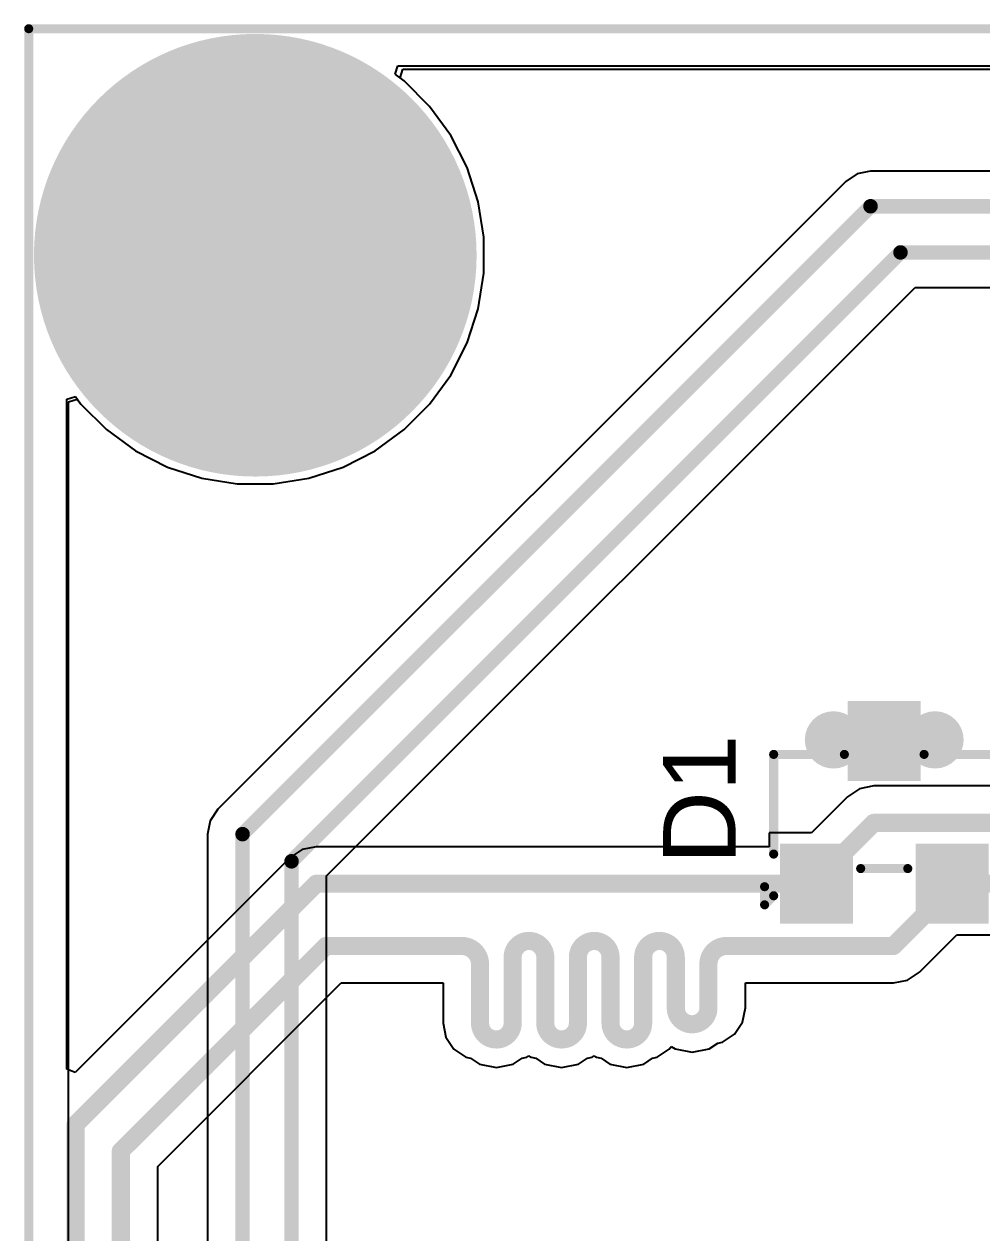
# Model space of a CAD drawing. Header units: millimetres. Extents: x 0 to 172, y 0 to 138.
# Drawn here: x -0.06 to 13.36, y 103.12 to 120.06 of the extents above; entities that cross this region are included whole.
import ezdxf

# ---------------------------------------------------------------- set-up
doc = ezdxf.new("R2010")
doc.units = ezdxf.units.MM
for name, color, linetype in [('BottomLayer', 5, 'Continuous'), ('BottomSolder', 6, 'Continuous'), ('Mechanical2', 216, 'Continuous'), ('MultiLayer', 9, 'Continuous'), ('PadHoleLayer', 156, 'Continuous'), ('TopLayer', 1, 'Continuous'), ('TopOverlay', 2, 'Continuous'), ('TopPaste', 8, 'Continuous'), ('TopSolder', 216, 'Continuous'), ('ViaHoleLayer', 16, 'Continuous')]:
    doc.layers.add(name, color=color, linetype=linetype)
doc.styles.add('Arial', font='', dxfattribs={"height": 0.2})
doc.styles.get('Arial').set_extended_font_data('Arial')

# ---------------------------------------------------------------- blocks, each defined once
blk = doc.blocks.new('SOT_23_302')
at = {"layer": 'TopLayer'}
for points in [[(-0.41000045, 1.46000089), (0.41000045, 1.46000089), (0.41000045, 0.54000019), (-0.41000045, 0.54000019)], [(-1.36000109, -0.54000019), (-0.54000019, -0.54000019), (-0.54000019, -1.46000089), (-1.36000109, -1.46000089)], [(0.54000019, -0.54000019), (1.36000109, -0.54000019), (1.36000109, -1.46000089), (0.54000019, -1.46000089)]]:
    blk.add_hatch(color=1, dxfattribs=at).paths.add_polyline_path(points)
at = {"layer": 'TopPaste'}
for points in [[(-0.41000045, 1.46000089), (0.41000045, 1.46000089), (0.41000045, 0.54000019), (-0.41000045, 0.54000019)], [(-1.36000109, -0.54000019), (-0.54000019, -0.54000019), (-0.54000019, -1.46000089), (-1.36000109, -1.46000089)], [(0.54000019, -0.54000019), (1.36000109, -0.54000019), (1.36000109, -1.46000089), (0.54000019, -1.46000089)]]:
    blk.add_hatch(color=8, dxfattribs=at).paths.add_polyline_path(points)
at = {"layer": 'TopSolder'}
for points in [[(-0.51160045, 1.56160089), (0.51160045, 1.56160089), (0.51160045, 0.43840019), (-0.51160045, 0.43840019)], [(-1.46160109, -0.43840019), (-0.43840019, -0.43840019), (-0.43840019, -1.56160089), (-1.46160109, -1.56160089)], [(0.43840019, -0.43840019), (1.46160109, -0.43840019), (1.46160109, -1.56160089), (0.43840019, -1.56160089)]]:
    blk.add_hatch(color=216, dxfattribs=at).paths.add_polyline_path(points)
at = {"layer": 'TopOverlay', "const_width": 0.127}
for points in [[(-1.5494, -0.5841999999999999), (-1.5494, 0.8128)], [(-1.5494, 0.8128), (-0.5588, 0.8128)], [(0.5588, 0.8128), (1.5494, 0.8128)], [(1.5494, -0.5841999999999999), (1.5494, 0.8128)], [(-0.3302, -0.7874), (0.3302, -0.7874)], [(-1.6764, -1.0414), (-1.5494, -1.1684)], [(-1.6764, -1.2954), (-1.6764, -1.0414)], [(-1.6764, -1.2954), (-1.5494, -1.1684)]]:
    blk.add_lwpolyline(points, dxfattribs=at)
at = {"layer": 'TopOverlay', "const_width": 0.0635}
for points in [[(-1.58115, 0.8128, 1), (-1.51765, 0.8128, 1)], [(-1.58115, 0.8128, 1), (-1.51765, 0.8128, 1)], [(-0.5905499999999999, 0.8128, 1), (-0.52705, 0.8128, 1)], [(0.52705, 0.8128, 1), (0.5905499999999999, 0.8128, 1)], [(1.51765, 0.8128, 1), (1.58115, 0.8128, 1)], [(1.51765, 0.8128, 1), (1.58115, 0.8128, 1)], [(-1.58115, -0.5841999999999999, 1), (-1.51765, -0.5841999999999999, 1)], [(1.51765, -0.5841999999999999, 1), (1.58115, -0.5841999999999999, 1)], [(-0.36195, -0.7874, 1), (-0.29845, -0.7874, 1)], [(0.29845, -0.7874, 1), (0.36195, -0.7874, 1)], [(-1.70815, -1.0414, 1), (-1.64465, -1.0414, 1)], [(-1.70815, -1.0414, 1), (-1.64465, -1.0414, 1)], [(-1.58115, -1.1684, 1), (-1.51765, -1.1684, 1)], [(-1.58115, -1.1684, 1), (-1.51765, -1.1684, 1)], [(-1.70815, -1.2954, 1), (-1.64465, -1.2954, 1)], [(-1.70815, -1.2954, 1), (-1.64465, -1.2954, 1)]]:
    blk.add_lwpolyline(points, format="xyb", close=True, dxfattribs=at)

msp = doc.modelspace()

# ---------------------------------------------------------------- hatches: boundary and pattern name
at = {"layer": 'BottomLayer'}
h = msp.add_hatch(color=5, dxfattribs=at)
edge = h.paths.add_edge_path()
edge.add_arc((3.175012699999999, 116.82498606), 2.99999908, 0, 360)
h = msp.add_hatch(color=5, dxfattribs=at)
edge = h.paths.add_edge_path()
edge.add_arc((11.2776, 110.0328), 0.2999994, 0, 360)
h = msp.add_hatch(color=5, dxfattribs=at)
edge = h.paths.add_edge_path()
edge.add_arc((12.7, 110.0328), 0.2999994, 0, 360)
at = {"layer": 'BottomSolder'}
h = msp.add_hatch(color=6, dxfattribs=at)
edge = h.paths.add_edge_path()
edge.add_arc((3.175012699999999, 116.82498606), 3.10159908, 0, 360)
h = msp.add_hatch(color=6, dxfattribs=at)
edge = h.paths.add_edge_path()
edge.add_arc((11.2776, 110.0328), 0.4015993999999999, 0, 360)
h = msp.add_hatch(color=6, dxfattribs=at)
edge = h.paths.add_edge_path()
edge.add_arc((12.7, 110.0328), 0.4015993999999999, 0, 360)
at = {"layer": 'MultiLayer'}
h = msp.add_hatch(color=9, dxfattribs=at)
edge = h.paths.add_edge_path()
edge.add_arc((3.175012699999999, 116.82498606), 2.99999908, 0, 360)
at = {"layer": 'PadHoleLayer'}
h = msp.add_hatch(color=156, dxfattribs=at)
edge = h.paths.add_edge_path()
edge.add_arc((3.175012699999999, 116.82498606), 1.99999854, 0, 360)
at = {"layer": 'TopLayer'}
h = msp.add_hatch(color=1, dxfattribs=at)
edge = h.paths.add_edge_path()
edge.add_arc((3.175012699999999, 116.82498606), 2.99999908, 0, 360)
h = msp.add_hatch(color=1, dxfattribs=at)
edge = h.paths.add_edge_path()
edge.add_arc((11.2776, 110.0328), 0.2999994, 0, 360)
h = msp.add_hatch(color=1, dxfattribs=at)
edge = h.paths.add_edge_path()
edge.add_arc((12.7, 110.0328), 0.2999994, 0, 360)
at = {"layer": 'TopSolder'}
h = msp.add_hatch(color=216, dxfattribs=at)
edge = h.paths.add_edge_path()
edge.add_arc((3.175012699999999, 116.82498606), 3.10159908, 0, 360)
h = msp.add_hatch(color=216, dxfattribs=at)
edge = h.paths.add_edge_path()
edge.add_arc((11.2776, 110.0328), 0.4015993999999999, 0, 360)
h = msp.add_hatch(color=216, dxfattribs=at)
edge = h.paths.add_edge_path()
edge.add_arc((12.7, 110.0328), 0.4015993999999999, 0, 360)
at = {"layer": 'ViaHoleLayer'}
h = msp.add_hatch(color=16, dxfattribs=at)
edge = h.paths.add_edge_path()
edge.add_arc((11.2776, 110.0328), 0.1499997, 0, 360)
h = msp.add_hatch(color=16, dxfattribs=at)
edge = h.paths.add_edge_path()
edge.add_arc((12.7, 110.0328), 0.1499997, 0, 360)

# ---------------------------------------------------------------- linework, layer by layer
at = {"layer": 'BottomLayer'}
for p, q in [((5.13435346, 119.36081538), (5.173598999999999, 119.4816)), ((5.173598999999999, 119.4816), (108.839, 119.4816)), ((5.26175732, 119.26825016), (5.13435346, 119.36081538)), ((5.618276799999999, 118.91173068), (5.26175732, 119.26825016)), ((5.91463638, 118.50382954), (5.618276799999999, 118.91173068)), ((6.143533559999999, 118.05458736), (5.91463638, 118.50382954)), ((6.299339699999999, 117.57507092), (6.143533559999999, 118.05458736)), ((11.6084731, 117.96617504), (11.44884172, 117.85951028)), ((11.796776, 118.00362988), (11.6084731, 117.96617504)), ((108.839, 118.00362988), (11.796776, 118.00362988)), ((11.44884172, 117.85951028), (2.64909554, 109.0597641)), ((6.37821178, 117.0770836), (6.299339699999999, 117.57507092)), ((6.37821178, 116.57288852), (6.37821178, 117.0770836)), ((6.299339699999999, 116.0749012), (6.37821178, 116.57288852)), ((4.1748837, 108.12701514), (12.42036124, 116.37249268)), ((12.42036124, 116.37249268), (30.54672072, 116.37249268)), ((6.143533559999999, 115.59538476), (6.299339699999999, 116.0749012)), ((5.91463638, 115.14614258), (6.143533559999999, 115.59538476)), ((5.618276799999999, 114.73824144), (5.91463638, 115.14614258)), ((0.5588, 114.77079154), (0.67958462, 114.81003708)), ((0.5588, 90.73383935999999), (0.5588, 114.77079154)), ((0.67958462, 114.81003708), (0.7317486, 114.73824144)), ((0.7317486, 114.73824144), (1.08826808, 114.38172196)), ((5.26175732, 114.38172196), (5.618276799999999, 114.73824144)), ((1.08826808, 114.38172196), (1.49616922, 114.08536238)), ((4.85385618, 114.08536238), (5.26175732, 114.38172196)), ((1.49616922, 114.08536238), (1.9454114, 113.8564652)), ((4.404614, 113.8564652), (4.85385618, 114.08536238)), ((1.9454114, 113.8564652), (2.42492784, 113.70065906)), ((3.92509756, 113.70065906), (4.404614, 113.8564652)), ((2.42492784, 113.70065906), (2.92291516, 113.62178698)), ((3.42711024, 113.62178698), (3.92509756, 113.70065906)), ((2.92291516, 113.62178698), (3.42711024, 113.62178698)), ((2.64909554, 109.0597641), (2.54243078, 108.90013018)), ((2.54243078, 108.90013018), (2.50497594, 108.71182982)), ((2.50497594, 108.71182982), (2.50497594, 95.95267575999999)), ((4.1748837, 101.84736044), (4.1748837, 108.12701514))]:
    msp.add_line(p, q, dxfattribs=at)
at = {"layer": 'BottomLayer', "const_width": 0.2032}
for points in [[(2.99702982, 108.71182982), (11.796776, 117.511576)], [(11.796776, 117.511576), (135.57259144, 117.511576)], [(3.682829819999999, 108.33082982), (12.21654656, 116.86454656)], [(12.21654656, 116.86454656), (131.59825344, 116.86454656)], [(2.99702982, 95.95267575999999), (2.99702982, 108.71182982)], [(3.682829819999999, 96.21506792), (3.682829819999999, 108.33082982)]]:
    msp.add_lwpolyline(points, dxfattribs=at)
at = {"layer": 'BottomLayer', "const_width": 0.1016}
for points in [[(11.745976, 117.511576, 1), (11.847576, 117.511576, 1)], [(11.745976, 117.511576, 1), (11.847576, 117.511576, 1)], [(12.16574656, 116.86454656, 1), (12.26734656, 116.86454656, 1)], [(12.16574656, 116.86454656, 1), (12.26734656, 116.86454656, 1)], [(2.94622982, 108.71182982, 1), (3.04782982, 108.71182982, 1)], [(2.94622982, 108.71182982, 1), (3.04782982, 108.71182982, 1)], [(3.63202982, 108.33082982, 1), (3.73362982, 108.33082982, 1)], [(3.63202982, 108.33082982, 1), (3.73362982, 108.33082982, 1)]]:
    msp.add_lwpolyline(points, format="xyb", close=True, dxfattribs=at)
at = {"layer": 'Mechanical2', "const_width": 0.127}
for points in [[(0, 0), (0, 120.00000892)], [(0, 120.00000892), (109.3469873, 120.00000892)]]:
    msp.add_lwpolyline(points, dxfattribs=at)
at = {"layer": 'Mechanical2', "const_width": 0.0635}
msp.add_lwpolyline([(-0.03175, 120.00000892, 1), (0.03175, 120.00000892, 1)], format="xyb", close=True, dxfattribs=at)
msp.add_lwpolyline([(-0.03175, 120.00000892, 1), (0.03175, 120.00000892, 1)], format="xyb", close=True, dxfattribs=at)
at = {"layer": 'TopLayer'}
for p, q in [((5.20427458, 119.31001538), (5.243520119999999, 119.4308)), ((5.243520119999999, 119.4308), (48.35749282, 119.4308)), ((5.26175732, 119.26825016), (5.20427458, 119.31001538)), ((5.618276799999999, 118.91173068), (5.26175732, 119.26825016)), ((5.91463638, 118.50382954), (5.618276799999999, 118.91173068)), ((6.143533559999999, 118.05458736), (5.91463638, 118.50382954)), ((6.299339699999999, 117.57507092), (6.143533559999999, 118.05458736)), ((6.37821178, 117.0770836), (6.299339699999999, 117.57507092)), ((6.37821178, 116.57288852), (6.37821178, 117.0770836)), ((6.299339699999999, 116.0749012), (6.37821178, 116.57288852)), ((6.143533559999999, 115.59538476), (6.299339699999999, 116.0749012)), ((5.91463638, 115.14614258), (6.143533559999999, 115.59538476)), ((5.618276799999999, 114.73824144), (5.91463638, 115.14614258)), ((0.5334, 114.8057521), (0.6541846199999999, 114.84499764)), ((0.5334, 105.41943102), (0.5334, 114.8057521)), ((0.6541846199999999, 114.84499764), (0.7317486, 114.73824144)), ((0.7317486, 114.73824144), (1.08826808, 114.38172196)), ((5.26175732, 114.38172196), (5.618276799999999, 114.73824144)), ((1.08826808, 114.38172196), (1.49616922, 114.08536238)), ((4.85385618, 114.08536238), (5.26175732, 114.38172196)), ((1.49616922, 114.08536238), (1.9454114, 113.8564652)), ((4.404614, 113.8564652), (4.85385618, 114.08536238)), ((1.9454114, 113.8564652), (2.42492784, 113.70065906)), ((3.92509756, 113.70065906), (4.404614, 113.8564652)), ((2.42492784, 113.70065906), (2.92291516, 113.62178698)), ((3.42711024, 113.62178698), (3.92509756, 113.70065906)), ((2.92291516, 113.62178698), (3.42711024, 113.62178698)), ((11.6439188, 109.34865608), (11.4758851, 109.23637792)), ((11.84213278, 109.38808196), (11.6439188, 109.34865608)), ((14.10438124, 109.38808196), (11.84213278, 109.38808196)), ((11.4758851, 109.23637792), (10.97030572, 108.73079854)), ((10.97030572, 108.73079854), (10.37480018, 108.73079854)), ((10.37480018, 108.73079854), (10.37480018, 108.53475118)), ((3.830988019999999, 108.4953253), (3.66295178, 108.38304714)), ((4.029199459999999, 108.53475372), (3.830988019999999, 108.4953253)), ((4.02921216, 108.53475118), (4.029199459999999, 108.53475372)), ((10.37480018, 108.53475118), (4.02921216, 108.53475118)), ((3.6629467, 108.38303952), (0.65073276, 105.37082812)), ((3.66295178, 108.38304714), (3.6629467, 108.38303952)), ((12.48268268, 106.77818624), (13.00729682, 107.30280038)), ((13.00729682, 107.30280038), (13.60279982, 107.30280038)), ((12.31464644, 106.66590808), (12.48268268, 106.77818624)), ((1.80871876, 104.05612412), (4.37907684, 106.6264822)), ((4.37907684, 106.6264822), (5.80664828, 106.6264822)), ((5.80664828, 106.6264822), (5.80664828, 106.06267586)), ((10.04295172, 106.27588092), (10.04295172, 106.6264822)), ((10.04295172, 106.6264822), (12.116435, 106.6264822)), ((12.116435, 106.6264822), (12.31464644, 106.66590808)), ((10.00352584, 106.07766948), (10.04295172, 106.27588092)), ((5.80664828, 106.06267586), (5.84607416, 105.86446442)), ((9.89124768, 105.90963324), (10.00352584, 106.07766948)), ((9.72321144, 105.79735508), (9.89124768, 105.90963324)), ((5.84607416, 105.86446442), (5.958352319999999, 105.69642818)), ((8.976847679999999, 105.69642818), (9.0044778, 105.73777938)), ((9.0044778, 105.73777938), (9.05854678, 105.70165042)), ((9.05854678, 105.70165042), (9.296399999999998, 105.65433784)), ((9.296399999999998, 105.65433784), (9.534253219999998, 105.70165042)), ((9.534253219999998, 105.70165042), (9.658103619999999, 105.78440362)), ((9.658103619999999, 105.78440362), (9.72321144, 105.79735508)), ((5.958352319999999, 105.69642818), (6.12638856, 105.58415002)), ((6.12638856, 105.58415002), (6.191496379999999, 105.57119856)), ((6.191496379999999, 105.57119856), (6.31534678, 105.48844536)), ((6.791053219999999, 105.48844536), (6.91490362, 105.57119856)), ((6.91490362, 105.57119856), (6.980011439999999, 105.58415002)), ((6.980011439999999, 105.58415002), (7.010400000000001, 105.60445478)), ((7.010400000000001, 105.60445478), (7.04078856, 105.58415002)), ((7.04078856, 105.58415002), (7.10589638, 105.57119856)), ((7.10589638, 105.57119856), (7.229746779999999, 105.48844536)), ((7.705453219999999, 105.48844536), (7.82930362, 105.57119856)), ((7.82930362, 105.57119856), (7.89441144, 105.58415002)), ((7.89441144, 105.58415002), (7.924799999999999, 105.60445478)), ((7.924799999999999, 105.60445478), (7.955188559999999, 105.58415002)), ((7.955188559999999, 105.58415002), (8.02029638, 105.57119856)), ((8.02029638, 105.57119856), (8.14414678, 105.48844536)), ((8.61985322, 105.48844536), (8.74370362, 105.57119856)), ((8.74370362, 105.57119856), (8.80881144, 105.58415002)), ((8.80881144, 105.58415002), (8.976847679999999, 105.69642818)), ((0.65073276, 105.37082812), (0.5334, 105.41943102)), ((6.31534678, 105.48844536), (6.553199999999999, 105.44113278)), ((6.553199999999999, 105.44113278), (6.791053219999999, 105.48844536)), ((7.229746779999999, 105.48844536), (7.467599999999999, 105.44113278)), ((7.467599999999999, 105.44113278), (7.705453219999999, 105.48844536)), ((8.14414678, 105.48844536), (8.382, 105.44113278)), ((8.382, 105.44113278), (8.61985322, 105.48844536)), ((1.80871876, 48.7585766), (1.80871876, 104.05612412))]:
    msp.add_line(p, q, dxfattribs=at)
at = {"layer": 'TopLayer', "const_width": 0.254}
for points in [[(11.32180362, 108.34980108), (11.84213278, 108.87013024)], [(11.84213278, 108.87013024), (14.31892488, 108.87013024)], [(11.03879936, 108.06679936), (11.32180108, 108.34980108)], [(11.32180108, 108.34980108), (11.32180362, 108.34980108)], [(0.65576704, 104.64336704), (4.029199459999999, 108.01679946)], [(4.029199459999999, 108.01679946), (11.03879936, 108.01679946)], [(11.03879936, 108.01679946), (11.03879936, 108.06679936)], [(12.116435, 107.14443392), (12.93880064, 107.96679956)], [(12.93880064, 108.01679946), (14.20665942, 108.01679946)], [(12.93880064, 107.96679956), (12.93880064, 108.01679946)], [(1.29076704, 104.27066776), (4.164533199999999, 107.14443392)], [(4.164533199999999, 107.14443392), (5.4863873, 107.14443392)], [(5.4863873, 107.14443392), (6.0706, 107.14443392)], [(9.779, 107.14443392), (10.6422063, 107.14443392)], [(10.6422063, 107.14443392), (12.116435, 107.14443392)], [(6.7818, 106.06267586), (6.7818, 106.98659578)], [(7.238999999999999, 106.06267586), (7.238999999999999, 106.98659578)], [(7.696199999999999, 106.06267586), (7.696199999999999, 106.98659578)], [(8.1534, 106.06267586), (8.1534, 106.98659578)], [(8.6106, 106.06267586), (8.6106, 106.98659578)], [(9.067799999999998, 106.27588092), (9.067799999999998, 106.98659578)], [(6.324599999999999, 106.06267586), (6.324599999999999, 106.89043392)], [(9.524999999999999, 106.27588092), (9.524999999999999, 106.89043392)], [(0.65576704, 48.2810058), (0.65576704, 104.64336704)], [(1.29076704, 48.54403296), (1.29076704, 104.27066776)]]:
    msp.add_lwpolyline(points, dxfattribs=at)
at = {"layer": 'TopLayer', "const_width": 0.127}
for points in [[(11.77863278, 108.87013024, 1), (11.90563278, 108.87013024, 1)], [(11.77863278, 108.87013024, 1), (11.90563278, 108.87013024, 1)], [(11.25830108, 108.34980108, 1), (11.38530108, 108.34980108, 1)], [(11.25830108, 108.34980108, 1), (11.38530108, 108.34980108, 1)], [(11.25830362, 108.34980108, 1), (11.38530362, 108.34980108, 1)], [(11.25830362, 108.34980108, 1), (11.38530362, 108.34980108, 1)], [(3.965699459999999, 108.01679946, 1), (4.09269946, 108.01679946, 1)], [(3.965699459999999, 108.01679946, 1), (4.09269946, 108.01679946, 1)], [(10.97529936, 108.06679936, 1), (11.10229936, 108.06679936, 1)], [(10.97529936, 108.06679936, 1), (11.10229936, 108.06679936, 1)], [(10.97529936, 108.01679946, 1), (11.10229936, 108.01679946, 1)], [(10.97529936, 108.01679946, 1), (11.10229936, 108.01679946, 1)], [(12.87530064, 108.01679946, 1), (13.00230064, 108.01679946, 1)], [(12.87530064, 108.01679946, 1), (13.00230064, 108.01679946, 1)], [(12.87530064, 107.96679956, 1), (13.00230064, 107.96679956, 1)], [(12.87530064, 107.96679956, 1), (13.00230064, 107.96679956, 1)], [(4.1010332, 107.14443392, 1), (4.2280332, 107.14443392, 1)], [(4.1010332, 107.14443392, 1), (4.2280332, 107.14443392, 1)], [(5.4228873, 107.14443392, 1), (5.5498873, 107.14443392, 1)], [(5.4228873, 107.14443392, 1), (5.5498873, 107.14443392, 1)], [(6.007099999999999, 107.14443392, 1), (6.134099999999999, 107.14443392, 1)], [(6.007099999999999, 107.14443392, 1), (6.134099999999999, 107.14443392, 1)], [(9.7155, 107.14443392, 1), (9.8425, 107.14443392, 1)], [(9.7155, 107.14443392, 1), (9.8425, 107.14443392, 1)], [(10.5787063, 107.14443392, 1), (10.7057063, 107.14443392, 1)], [(10.5787063, 107.14443392, 1), (10.7057063, 107.14443392, 1)], [(12.052935, 107.14443392, 1), (12.179935, 107.14443392, 1)], [(12.052935, 107.14443392, 1), (12.179935, 107.14443392, 1)], [(6.7183, 106.98659578, 1), (6.8453, 106.98659578, 1)], [(6.7183, 106.98659578, 1), (6.8453, 106.98659578, 1)], [(7.175499999999999, 106.98659578, 1), (7.302499999999999, 106.98659578, 1)], [(7.175499999999999, 106.98659578, 1), (7.302499999999999, 106.98659578, 1)], [(7.632699999999999, 106.98659578, 1), (7.7597, 106.98659578, 1)], [(7.632699999999999, 106.98659578, 1), (7.7597, 106.98659578, 1)], [(8.0899, 106.98659578, 1), (8.216899999999999, 106.98659578, 1)], [(8.0899, 106.98659578, 1), (8.216899999999999, 106.98659578, 1)], [(8.5471, 106.98659578, 1), (8.674100000000001, 106.98659578, 1)], [(8.5471, 106.98659578, 1), (8.674100000000001, 106.98659578, 1)], [(9.004299999999999, 106.98659578, 1), (9.1313, 106.98659578, 1)], [(9.004299999999999, 106.98659578, 1), (9.1313, 106.98659578, 1)], [(6.2611, 106.89043392, 1), (6.3881, 106.89043392, 1)], [(6.2611, 106.89043392, 1), (6.3881, 106.89043392, 1)], [(9.4615, 106.89043392, 1), (9.5885, 106.89043392, 1)], [(9.4615, 106.89043392, 1), (9.5885, 106.89043392, 1)], [(9.004299999999999, 106.27588092, 1), (9.1313, 106.27588092, 1)], [(9.004299999999999, 106.27588092, 1), (9.1313, 106.27588092, 1)], [(9.4615, 106.27588092, 1), (9.5885, 106.27588092, 1)], [(9.4615, 106.27588092, 1), (9.5885, 106.27588092, 1)], [(6.2611, 106.06267586, 1), (6.3881, 106.06267586, 1)], [(6.2611, 106.06267586, 1), (6.3881, 106.06267586, 1)], [(6.7183, 106.06267586, 1), (6.8453, 106.06267586, 1)], [(6.7183, 106.06267586, 1), (6.8453, 106.06267586, 1)], [(7.175499999999999, 106.06267586, 1), (7.302499999999999, 106.06267586, 1)], [(7.175499999999999, 106.06267586, 1), (7.302499999999999, 106.06267586, 1)], [(7.632699999999999, 106.06267586, 1), (7.7597, 106.06267586, 1)], [(7.632699999999999, 106.06267586, 1), (7.7597, 106.06267586, 1)], [(8.0899, 106.06267586, 1), (8.216899999999999, 106.06267586, 1)], [(8.0899, 106.06267586, 1), (8.216899999999999, 106.06267586, 1)], [(8.5471, 106.06267586, 1), (8.674100000000001, 106.06267586, 1)], [(8.5471, 106.06267586, 1), (8.674100000000001, 106.06267586, 1)], [(0.59226704, 104.64336704, 1), (0.71926704, 104.64336704, 1)], [(0.59226704, 104.64336704, 1), (0.71926704, 104.64336704, 1)], [(1.22726704, 104.27066776, 1), (1.35426704, 104.27066776, 1)], [(1.22726704, 104.27066776, 1), (1.35426704, 104.27066776, 1)]]:
    msp.add_lwpolyline(points, format="xyb", close=True, dxfattribs=at)
at = {"layer": 'TopLayer', "const_width": 0.254}
for points in [[(6.0706, 107.14443392, -0.4142135623730951), (6.324599999999999, 106.89043392)], [(6.7818, 106.98659578, -0.9999999999999999), (7.238999999999999, 106.98659578)], [(7.696199999999999, 106.98659578, -0.9999999999999999), (8.1534, 106.98659578)], [(8.6106, 106.98659578, -0.9999999999999999), (9.067799999999998, 106.98659578)], [(9.524999999999999, 106.89043392, -0.4142135623730951), (9.779, 107.14443392)], [(9.524999999999999, 106.27588092, -0.9999999999999999), (9.067799999999998, 106.27588092)], [(6.7818, 106.06267586, -0.9999999999999999), (6.324599999999999, 106.06267586)], [(7.696199999999999, 106.06267586, -0.9999999999999999), (7.238999999999999, 106.06267586)], [(8.6106, 106.06267586, -0.9999999999999999), (8.1534, 106.06267586)]]:
    msp.add_lwpolyline(points, format="xyb", dxfattribs=at)

# ---------------------------------------------------------------- block references
msp.add_blockref('SOT_23_302', (11.9888, 109.0168))

# ---------------------------------------------------------------- texts
at = {"layer": 'TopOverlay', "style": 'Arial'}
msp.add_text('D1', height=1.016, rotation=90, dxfattribs=at).set_placement((9.905834899999999, 108.2888868))

doc.saveas('drawing.dxf')
